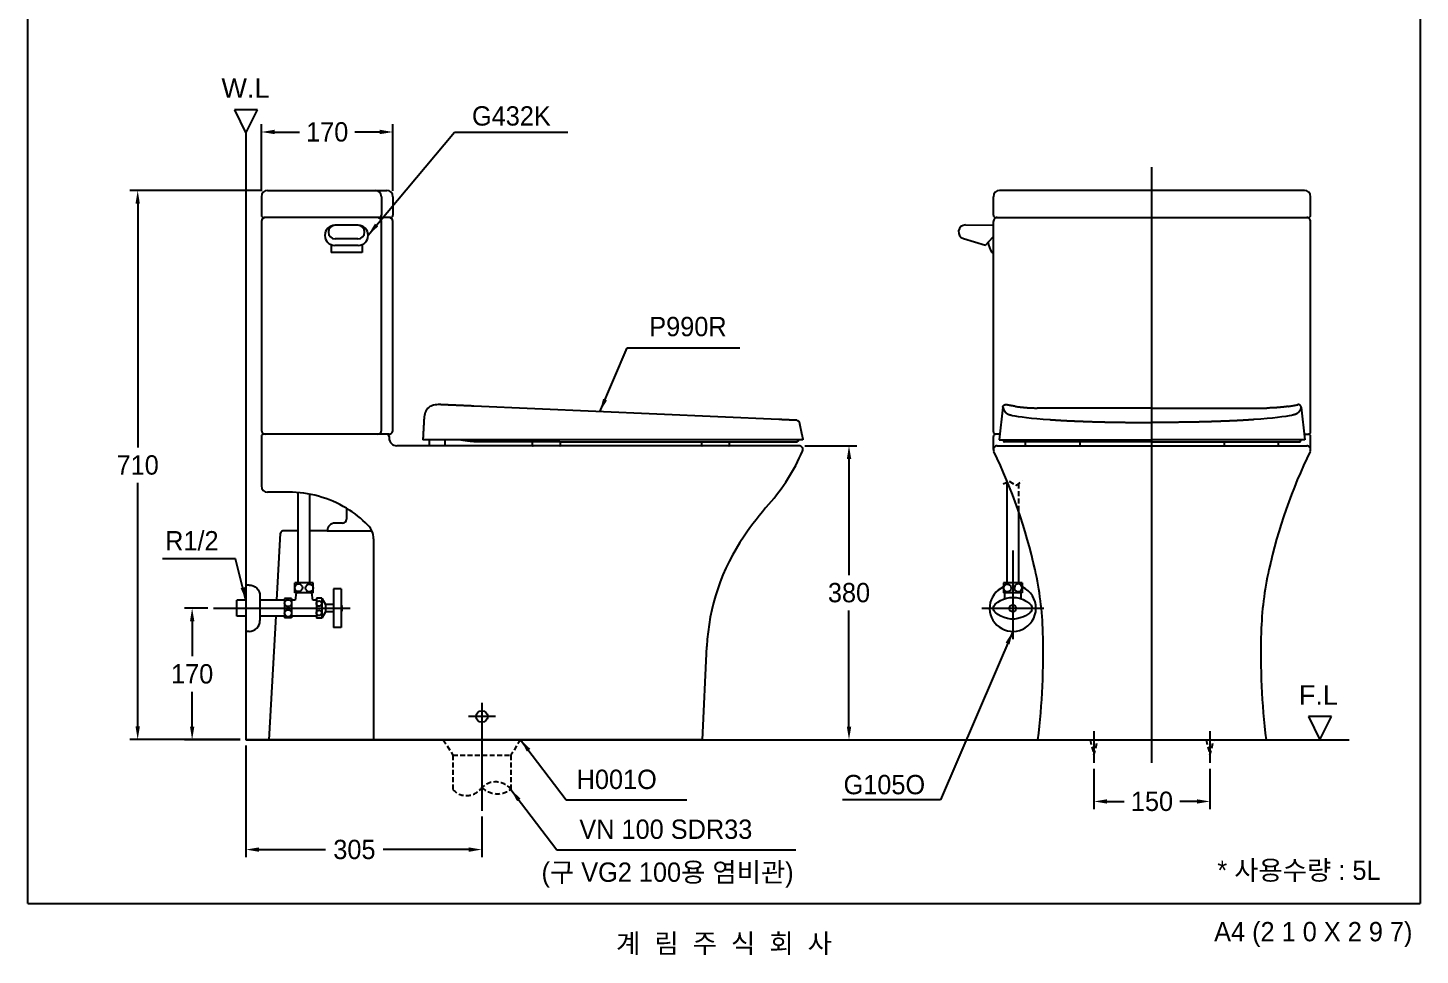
# Model space of a CAD drawing. Header units: millimetres. Extents: x 0 to 1800, y -67 to 2530.
# Drawn here: x 0 to 1800, y -67 to 1132 of the extents above; entities that cross this region are included whole.
import ezdxf
from ezdxf.enums import TextEntityAlignment as Align
from ezdxf.lldxf.tags import DXFTag

# ---------------------------------------------------------------- set-up
doc = ezdxf.new("R2010")
doc.units = ezdxf.units.MM
doc.linetypes.add('DASHED2', pattern=[9.525, 6.35, -3.175])
for name, color, linetype in [('TEXT', 7, 'Continuous'), ('내부선 및 부속', 4, 'Continuous'), ('도각라인', 255, 'Continuous'), ('외형선', 3, 'Continuous'), ('점선', 6, 'DASHED2'), ('중심선', 1, 'DASHED'), ('치수선', 7, 'Continuous')]:
    doc.layers.add(name, color=color, linetype=linetype)
doc.styles.add('____', font='')
doc.styles.add('타이틀', font='H2GTRM.TTF', dxfattribs={"height": 25})
doc.styles.get('____').set_extended_font_data('굴림')
tags = doc.linetypes.add('DASHDOT', pattern=[70, 31, -13, 13, -13]).pattern_tags.tags
tags[10:11] = [DXFTag(74, 4), DXFTag(75, 0), DXFTag(340, '0'), DXFTag(46, 0.0), DXFTag(50, 0.0), DXFTag(44, 0.0), DXFTag(45, 0.0)]
tags[8:9] = [DXFTag(74, 4), DXFTag(75, 0), DXFTag(340, '0'), DXFTag(46, 0.0), DXFTag(50, 0.0), DXFTag(44, 0.0), DXFTag(45, 0.0)]
tags[6:7] = [DXFTag(74, 4), DXFTag(75, 0), DXFTag(340, '0'), DXFTag(46, 0.0), DXFTag(50, 0.0), DXFTag(44, 0.0), DXFTag(45, 0.0)]
tags[4:5] = [DXFTag(74, 4), DXFTag(75, 0), DXFTag(340, '0'), DXFTag(46, 0.0), DXFTag(50, 0.0), DXFTag(44, 0.0), DXFTag(45, 0.0)]
tags = doc.linetypes.add('DASHED', pattern=[25.72, 12.86, -12.86]).pattern_tags.tags
tags[6:7] = [DXFTag(74, 4), DXFTag(75, 0), DXFTag(340, '0'), DXFTag(46, 0.0), DXFTag(50, 0.0), DXFTag(44, 0.0), DXFTag(45, 0.0)]
tags[4:5] = [DXFTag(74, 4), DXFTag(75, 0), DXFTag(340, '0'), DXFTag(46, 0.0), DXFTag(50, 0.0), DXFTag(44, 0.0), DXFTag(45, 0.0)]
doc.dimstyles.new('MSADIM', dxfattribs={"dimtxt": 33, "dimasz": 17, "dimexe": 10, "dimexo": 7.5, "dimgap": 10, "dimtad": 0, "dimtih": 1, "dimtoh": 1, "dimdec": 0, "dimzin": 1, "dimdsep": 46, "dimtxsty": '____', "dimcen": 11.25, "dimadec": 0, "dimazin": 0, "dimtfac": 1, "dimtdec": 0, "dimtix": 1, "dimtmove": 0, "dimatfit": 3, "dimfxl": 1, "dimtolj": 1, "dimtzin": 1, "dimarcsym": 0})

# ---------------------------------------------------------------- blocks, each defined once
blk = doc.blocks.new('*D3')
at = {"layer": '치수선', "color": 0, "linetype": 'Continuous', "lineweight": -2, "transparency": 16777216}
for p, q in [((282, 204.1), (282, 59.6)), ((587, 112.3), (587, 59.6)), ((299, 69.6), (384.9, 69.6)), ((570, 69.6), (459.5, 69.6))]:
    blk.add_line(p, q, dxfattribs=at)
at = {"layer": '치수선', "color": 0, "linetype": 'Continuous', "transparency": 16777216}
for points in [[(299, 72.4), (299, 66.7), (282, 69.6)], [(570, 72.4), (570, 66.7), (587, 69.6)]]:
    blk.add_solid(points, dxfattribs=at)
at = {"layer": '치수선', "color": 0, "linetype": 'Continuous', "transparency": 16777216, "insert": (422.2, 69.6), "char_height": 25, "attachment_point": 5, "style": '____'}
blk.add_mtext('\\A1;305', dxfattribs=at)
blk = doc.blocks.new('*D4')
at = {"layer": '치수선', "color": 0, "linetype": 'Continuous', "lineweight": -2, "transparency": 16777216}
for p, q in [((232.5, 381.6), (202.4, 381.6)), ((212.4, 364.6), (212.4, 319.4)), ((212.4, 228.6), (212.4, 273.7)), ((274.5, 211.6), (202.4, 211.6))]:
    blk.add_line(p, q, dxfattribs=at)
at = {"layer": '치수선', "color": 0, "linetype": 'Continuous', "transparency": 16777216}
for points in [[(209.6, 364.6), (215.3, 364.6), (212.4, 381.6)], [(209.6, 228.6), (215.3, 228.6), (212.4, 211.6)]]:
    blk.add_solid(points, dxfattribs=at)
at = {"layer": '치수선', "color": 0, "linetype": 'Continuous', "transparency": 16777216, "insert": (212.4, 296.6), "char_height": 25, "attachment_point": 5, "style": '____'}
blk.add_mtext('\\A1;170', dxfattribs=at)
blk = doc.blocks.new('*D12')
at = {"layer": '치수선', "color": 0, "linetype": 'Continuous', "lineweight": -2, "transparency": 16777216}
for p, q in [((1378.3, 174.1), (1378.3, 121.8)), ((1528.3, 174.1), (1528.3, 121.8)), ((1395.3, 131.8), (1417.4, 131.8)), ((1511.3, 131.8), (1489.2, 131.8))]:
    blk.add_line(p, q, dxfattribs=at)
at = {"layer": '치수선', "color": 0, "linetype": 'Continuous', "transparency": 16777216}
for points in [[(1395.3, 134.6), (1395.3, 129), (1378.3, 131.8)], [(1511.3, 134.6), (1511.3, 129), (1528.3, 131.8)]]:
    blk.add_solid(points, dxfattribs=at)
at = {"layer": '치수선', "color": 0, "linetype": 'Continuous', "transparency": 16777216, "insert": (1453.3, 131.8), "char_height": 25, "attachment_point": 5, "style": '____'}
blk.add_mtext('\\A1;150', dxfattribs=at)
blk = doc.blocks.new('*D5')
at = {"layer": '치수선', "color": 0, "linetype": 'Continuous', "lineweight": -2, "transparency": 16777216}
for p, q in [((302, 921.1), (302, 1007.2)), ((319, 997.2), (351.1, 997.2)), ((455, 997.2), (422.9, 997.2)), ((472, 921.1), (472, 1007.2))]:
    blk.add_line(p, q, dxfattribs=at)
at = {"layer": '치수선', "color": 0, "linetype": 'Continuous', "transparency": 16777216}
for points in [[(319, 1000.1), (319, 994.4), (302, 997.2)], [(455, 1000.1), (455, 994.4), (472, 997.2)]]:
    blk.add_solid(points, dxfattribs=at)
at = {"layer": '치수선', "color": 0, "linetype": 'Continuous', "transparency": 16777216, "insert": (387, 997.2), "char_height": 25, "attachment_point": 5, "style": '____'}
blk.add_mtext('\\A1;170', dxfattribs=at)
blk = doc.blocks.new('*D6')
at = {"layer": '치수선', "color": 0, "linetype": 'Continuous', "lineweight": -2, "transparency": 16777216}
for p, q in [((302.5, 921.6), (132, 921.6)), ((142, 904.6), (142, 589.5)), ((142, 228.7), (142, 543.8)), ((274.5, 211.7), (132, 211.7))]:
    blk.add_line(p, q, dxfattribs=at)
at = {"layer": '치수선', "color": 0, "linetype": 'Continuous', "transparency": 16777216}
for points in [[(139.2, 904.6), (144.8, 904.6), (142, 921.6)], [(139.2, 228.7), (144.8, 228.7), (142, 211.7)]]:
    blk.add_solid(points, dxfattribs=at)
at = {"layer": '치수선', "color": 0, "linetype": 'Continuous', "transparency": 16777216, "insert": (142, 566.6), "char_height": 25, "attachment_point": 5, "style": '____'}
blk.add_mtext('\\A1;710', dxfattribs=at)
blk = doc.blocks.new('*D11')
at = {"layer": '치수선', "color": 0, "linetype": 'Continuous', "lineweight": -2, "transparency": 16777216}
for p, q in [((1004.5, 591.6), (1071.6, 591.6)), ((1061.6, 574.6), (1061.6, 424.4)), ((1061.6, 228.6), (1061.6, 378.8)), ((879.5, 211.6), (1071.6, 211.6))]:
    blk.add_line(p, q, dxfattribs=at)
at = {"layer": '치수선', "color": 0, "linetype": 'Continuous', "transparency": 16777216}
for points in [[(1058.8, 574.6), (1064.5, 574.6), (1061.6, 591.6)], [(1058.8, 228.6), (1064.5, 228.6), (1061.6, 211.6)]]:
    blk.add_solid(points, dxfattribs=at)
at = {"layer": '치수선', "color": 0, "linetype": 'Continuous', "transparency": 16777216, "insert": (1061.6, 401.6), "char_height": 25, "attachment_point": 5, "style": '____'}
blk.add_mtext('\\A1;380', dxfattribs=at)

msp = doc.modelspace()

# ---------------------------------------------------------------- linework, layer by layer
msp.add_line((1163.1, 133.9), (1053, 133.9))
at = {"layer": '내부선 및 부속'}
for p, q in [((457, 913.6), (457, 889.6)), ((457, 611.6), (457, 881.6)), ((467, 606.6), (305, 606.6)), ((1256.5, 606.6), (1251.3, 606.6)), ((1650.1, 606.6), (1655.3, 606.6)), ((1253.3, 591.6), (1653.3, 591.6)), ((387, 481.6), (444.8, 481.6)), ((447, 471.4), (447, 211.6))]:
    msp.add_line(p, q, dxfattribs=at)
at = {"layer": '내부선 및 부속', "linetype": 'Continuous'}
for p, q in [((1251.3, 886.6), (1655.3, 886.6)), ((427, 876.6), (397, 876.6)), ((1212.3, 877), (1248.3, 876.6)), ((392, 851.6), (392, 841.6)), ((427, 850.6), (397, 850.6)), ((426.6, 858.9), (397.3, 858.9)), ((432, 851.6), (432, 841.6)), ((1209.6, 859.4), (1238, 850.7)), ((1238, 850.7), (1248.1, 861.6)), ((432, 841.6), (392, 841.6)), ((1246.4, 841.6), (1248.3, 841.6)), ((970.9, 625.5), (576.4, 642.9)), ((1260.5, 641.5), (1255.6, 599.1)), ((1646.2, 641.5), (1651, 599.1)), ((1002, 599.1), (578.4, 599.1)), ((687.8, 596.6), (962.2, 596.6)), ((1256.8, 599.1), (1453.3, 599.1)), ((1261.3, 599.1), (1261.3, 597.6)), ((1453.3, 596.6), (1262.3, 596.6)), ((1649.8, 599.1), (1453.3, 599.1)), ((1453.3, 596.6), (1644.3, 596.6)), ((1645.3, 599.1), (1645.3, 597.6)), ((1265.8, 544.2), (1265.8, 476.1)), ((349.5, 414.3), (349.5, 531.1)), ((364.5, 414.3), (364.5, 529)), ((1280.8, 506.9), (1280.8, 414.3)), ((1265.8, 476.1), (1265.8, 414.3)), ((369, 414.3), (345, 414.3)), ((345, 401.3), (345, 414.3)), ((369, 401.3), (369, 414.3)), ((1261.3, 414.3), (1261.3, 401.3)), ((1280.3, 414.3), (1261.3, 414.3)), ((1285.3, 414.3), (1280.3, 414.3)), ((1285.3, 414.3), (1285.3, 401.3)), ((286, 411.6), (282, 411.6)), ((300, 397.6), (300, 365.6)), ((369, 401.3), (345, 401.3)), ((347, 401.3), (345.5, 391.8)), ((368.5, 391.8), (367, 401.3)), ((395, 406.6), (395, 356.6)), ((405, 406.6), (395, 406.6)), ((405, 406.6), (405, 356.6)), ((1281.4, 401.3), (1261.3, 401.3)), ((1262.8, 401.3), (1262.8, 393.9)), ((1285.3, 401.3), (1281.4, 401.3)), ((1283.8, 401.3), (1283.8, 393.9)), ((270, 371.3), (270, 391.8)), ((282, 391.8), (270, 391.8)), ((332, 391.8), (300, 391.8)), ((332, 394.1), (332, 369.1)), ((341, 394.1), (332, 394.1)), ((341, 394.1), (341, 369.1)), ((345.5, 391.8), (341, 391.8)), ((373, 391.8), (368.5, 391.8)), ((380, 394.6), (373, 394.6)), ((373, 394.6), (373, 368.6)), ((380, 394.6), (380, 368.6)), ((380, 394.6), (385, 386.3)), ((385, 386.3), (385, 376.8)), ((395, 386.3), (385, 386.3)), ((282, 371.3), (270, 371.3)), ((332, 371.3), (300, 371.3)), ((341, 369.1), (332, 369.1)), ((373, 371.3), (341, 371.3)), ((380, 368.6), (373, 368.6)), ((385, 376.8), (380, 368.6)), ((395, 376.8), (385, 376.8)), ((286, 351.6), (282, 351.6)), ((405, 356.6), (395, 356.6))]:
    msp.add_line(p, q, dxfattribs=at)
at = {"layer": '내부선 및 부속', "linetype": 'Continuous', "flags": 128}
for points in [[(286, 411.6, -0.414214), (300, 397.6)], [(405, 386.1, -0.31563), (405, 377.1)], [(1250.6, 376.4, -0.44), (1250.6, 386.7)], [(1250.6, 386.7, -0.256623), (1282.1, 394.4, -0.256623)], [(1282.1, 394.4, -0.07563), (1291.3, 390.4)], [(1291.3, 390.4, -0.044231), (1296, 386.7)], [(1296, 386.7, -0.44), (1296, 376.4)], [(1284.3, 369.4, -0.275124), (1250.6, 376.4)], [(1294.9, 375.4, -0.091491), (1284.3, 369.4)], [(1296, 376.4, -0.011173), (1294.9, 375.4, -0.011173)]]:
    msp.add_lwpolyline(points, format="xyb", dxfattribs=at)
at = {"layer": '내부선 및 부속', "linetype": 'Continuous'}
for centre, radius in [((350, 408), 5), ((364, 407.7), 5), ((1266.4, 407.7), 5), ((336.5, 388.1), 4.5), ((336.5, 375.1), 4.5), ((376.5, 387.6), 3.5), ((376.5, 375.6), 3.5), ((1273.3, 381.6), 4.5)]:
    msp.add_circle(centre, radius, dxfattribs=at)
at = {"layer": '내부선 및 부속'}
msp.add_circle((587, 241.6), 7.5, dxfattribs=at)
for centre, radius, start, end in [((449, 913.6), 8, 0, 90), ((452, 881.6), 5, 0, 90), ((454, 889.6), 3, 270, 0), ((452, 611.6), 5, 270, 0), ((1253.3, 586.6), 5, 90, 205.8668), ((337.1, 386.6), 145, 44.972, 58.9014), ((422, 471.4), 25, 0, 44.972)]:
    msp.add_arc(centre, radius, start, end, dxfattribs=at)
at = {"layer": '내부선 및 부속', "linetype": 'Continuous'}
for centre, radius, start, end in [((397, 863.6), 13, 90, 270), ((397.3, 867.8), 8.82, 90, 270), ((426.6, 867.8), 8.82, 270, 90), ((427, 863.6), 13, 270, 90), ((1212.2, 868), 9, 89.4, 253.0627), ((1266.6, 856.4), 25, 184.1191, 216.2699), ((1262.3, 597.6), 1, 180, 270), ((1644.3, 597.6), 1, 270, 0), ((1273.3, 381.6), 30, 113.5781, 294.2473), ((1280.3, 408), 5, 88.6343, 281.5249), ((1280.3, 408), 5, 281.5249, 88.6343), ((1273.3, 381.6), 30, 66.4216, 66.4217), ((1273.3, 381.6), 30, 64.6635, 66.4217), ((1273.3, 381.6), 30, 294.2473, 64.6635), ((286, 365.6), 14, 270, 360)]:
    msp.add_arc(centre, radius, start, end, dxfattribs=at)
msp.add_open_spline([(532.5, 644.8), (531.1, 644.8), (528.4, 644.8), (523.6, 644), (518.2, 641.7), (513.8, 636.1), (512.7, 631.5), (512.4, 629.1)], degree=3, knots=[0, 0, 0, 0, 0.146093, 0.279997, 0.515438, 0.744272, 1, 1, 1, 1], dxfattribs=at)
for points, weights in [([(536.5, 644.6), (534.5, 644.7), (532.5, 644.8)], [1, 0.999995470047, 1]), ([(1260.6, 641.4), (1260.9, 640.6), (1261.2, 639.7)], [1, 0.999526798725, 1]), ([(1276.7, 642.5), (1270.7, 643.5), (1264.8, 644.7)], [1, 0.999574840069, 1]), ([(1276.7, 642.5), (1280.7, 641.9), (1284.8, 641.5)], [1, 0.999784946442, 1]), ([(1629.9, 642.5), (1625.9, 641.9), (1621.8, 641.5)], [1, 0.999784946442, 1]), ([(1629.9, 642.5), (1635.9, 643.5), (1641.9, 644.7)], [1, 0.999574840069, 1]), ([(1646, 641.4), (1645.8, 640.6), (1645.5, 639.7)], [1, 0.999526798725, 1]), ([(512.4, 629.1), (512.2, 627.8), (512.2, 626.4)], [1, 0.999320626259, 1]), ([(994, 624.5), (996.8, 624.4), (997.3, 621.6)], [1, 0.778958499432, 1]), ([(583.8, 596.6), (576.8, 596.6), (569.9, 597.6)], [1, 0.997681796551, 1]), ([(996, 598.6), (996, 596.6), (994, 596.6)], [1, 0.707106769085, 1]), ([(995.9, 599.1), (996, 598.8), (996, 598.6)], [1, 0.991444885731, 1]), ([(652.1, 592.6), (652.1, 591.6), (653.1, 591.6)], [1, 0.709890067577, 1]), ([(687.7, 591.6), (688.7, 591.6), (688.7, 592.6)], [1, 0.709461867809, 1]), ([(870.7, 592.6), (870.7, 591.6), (871.7, 591.6)], [1, 0.709890067577, 1]), ([(906.3, 591.6), (907.3, 591.6), (907.3, 592.6)], [1, 0.709461867809, 1]), ([(1290.7, 591.6), (1289.7, 591.6), (1289.7, 592.6)], [1, 0.709643244743, 1]), ([(1360.2, 592.6), (1360.2, 591.6), (1359.2, 591.6)], [1, 0.710410356522, 1]), ([(1546.5, 592.6), (1546.5, 591.6), (1547.5, 591.6)], [1, 0.710410356522, 1]), ([(1615.9, 591.6), (1616.9, 591.6), (1616.9, 592.6)], [1, 0.709643244743, 1])]:
    msp.add_rational_spline(points, weights, degree=2, dxfattribs=at)
for points, degree in [([(576.4, 642.9), (556.5, 643.7), (536.5, 644.6)], 2), ([(1261.2, 639.7), (1261.5, 638.6), (1262, 637.6), (1262.6, 636.5), (1263.2, 635.6), (1264, 634.7)], 5), ([(1264, 634.7), (1265.3, 633.4), (1267, 632.3), (1269, 631.8), (1270.9, 631.3), (1272.7, 630.9)], 5), ([(1272.7, 630.9), (1280.9, 629.1), (1297.2, 627.2), (1321.1, 625.4)], 3), ([(1284.8, 641.5), (1288.8, 641.1), (1292.8, 640.7), (1296.9, 640.4), (1300.9, 640.4), (1305, 640.4)], 5), ([(1453.3, 640.4), (1379.1, 640.4), (1305, 640.4)], 2), ([(1453.3, 640.4), (1527.5, 640.4), (1601.6, 640.4)], 2), ([(1633.9, 630.9), (1625.8, 629.1), (1609.4, 627.2), (1585.5, 625.4)], 3), ([(1621.8, 641.5), (1617.8, 641.1), (1613.8, 640.7), (1609.7, 640.4), (1605.7, 640.4), (1601.6, 640.4)], 5), ([(1642.6, 634.7), (1641.3, 633.4), (1639.6, 632.3), (1637.6, 631.8), (1635.8, 631.3), (1633.9, 630.9)], 5), ([(1645.5, 639.7), (1645.1, 638.6), (1644.6, 637.6), (1644, 636.5), (1643.4, 635.6), (1642.6, 634.7)], 5), ([(512.2, 626.3), (511.4, 612.7), (510.7, 599.1)], 2), ([(992.9, 624.5), (981.9, 625), (970.9, 625.5)], 2), ([(994, 624.5), (993.8, 624.5), (993.6, 624.5), (993.3, 624.5), (993.1, 624.5), (992.9, 624.5)], 5), ([(997.3, 621.6), (999.7, 610.4), (1002, 599.1)], 2), ([(1321.1, 625.4), (1332.3, 624.6), (1343.6, 623.9), (1354.8, 623.5), (1366, 623.1), (1377.3, 622.7)], 5), ([(1585.5, 625.4), (1574.3, 624.6), (1563.1, 623.9), (1551.8, 623.5), (1540.6, 623.1), (1529.3, 622.7)], 5), ([(514.2, 599.1), (512.5, 599.1), (510.7, 599.1)], 2), ([(578.4, 599.1), (546.3, 599.1), (514.2, 599.1)], 2), ([(518.7, 599.1), (518.7, 595.3), (518.7, 591.6)], 2), ([(539.7, 591.6), (539.7, 595.3), (539.7, 599.1)], 2), ([(569.9, 597.6), (564.8, 598.3), (559.7, 599.1)], 2), ([(687.8, 596.6), (636, 596.6), (584.1, 596.6)], 2), ([(652.1, 596.6), (652.1, 594.6), (652.1, 592.6)], 2), ([(688.7, 592.6), (688.7, 594.6), (688.7, 596.6)], 2), ([(870.7, 596.6), (870.7, 594.6), (870.7, 592.6)], 2), ([(907.3, 592.6), (907.3, 594.6), (907.3, 596.6)], 2), ([(962.2, 596.6), (978.1, 596.6), (994, 596.6)], 2), ([(1255.7, 599.1), (1256.2, 599.1), (1256.8, 599.1)], 2), ([(1269.3, 599.1), (1294, 599.1), (1318.6, 599.1)], 2), ([(1289.7, 592.6), (1289.7, 594.6), (1289.7, 596.6)], 2), ([(1360.2, 596.6), (1360.2, 594.6), (1360.2, 592.6)], 2), ([(1546.5, 596.6), (1546.5, 594.6), (1546.5, 592.6)], 2), ([(1637.3, 599.1), (1612.7, 599.1), (1588, 599.1)], 2), ([(1616.9, 592.6), (1616.9, 594.6), (1616.9, 596.6)], 2), ([(1650.9, 599.1), (1650.4, 599.1), (1649.8, 599.1)], 2)]:
    msp.add_open_spline(points, degree=degree, dxfattribs=at)
for points, weights, knots in [([(1260.5, 641.7), (1260.7, 643.2), (1262, 644.1), (1263.2, 645), (1264.8, 644.7)], [1, 0.914167582989, 1, 0.914167582989, 1], [0, 0, 0, 0.5, 0.5, 1, 1, 1]), ([(1646.1, 641.7), (1645.9, 643.2), (1644.6, 644.1), (1643.4, 645), (1641.9, 644.7)], [1, 0.914167582989, 1, 0.914167582989, 1], [0, 0, 0, 0.5, 0.5, 1, 1, 1]), ([(1377.3, 622.7), (1382.5, 622.5), (1387.8, 622.4), (1393.2, 622.3), (1398.7, 622.2), (1403.8, 622.1), (1408.8, 622), (1413.5, 621.9), (1418.1, 621.9), (1422.3, 621.8), (1426.6, 621.8), (1430.6, 621.7), (1434.5, 621.7), (1438.1, 621.7), (1441.7, 621.7), (1445, 621.7), (1448.2, 621.7), (1450.8, 621.6), (1453.3, 621.7)], [1, 0.999995648861, 1, 0.999996602535, 1, 0.999997615814, 1, 0.99999833107, 1, 0.999998748302, 1, 0.999998986721, 1, 0.99999922514, 1, 0.999999344349, 1, 0.999999642372, 1], [0, 0, 0, 0.138266, 0.138266, 0.281546, 0.281546, 0.414924, 0.414924, 0.536597, 0.536597, 0.648766, 0.648766, 0.752642, 0.752642, 0.847575, 0.847575, 0.932906, 0.932906, 1, 1, 1]), ([(1529.3, 622.7), (1524.1, 622.5), (1518.8, 622.4), (1513.4, 622.3), (1507.9, 622.2), (1502.9, 622.1), (1497.8, 622), (1493.2, 621.9), (1488.5, 621.9), (1484.3, 621.8), (1480, 621.8), (1476.1, 621.7), (1472.1, 621.7), (1468.5, 621.7), (1464.9, 621.7), (1461.7, 621.7), (1458.4, 621.7), (1455.9, 621.6), (1453.3, 621.7)], [1, 0.999995648861, 1, 0.999996602535, 1, 0.999997615814, 1, 0.99999833107, 1, 0.999998748302, 1, 0.999998986721, 1, 0.99999922514, 1, 0.999999344349, 1, 0.999999642372, 1], [0, 0, 0, 0.138266, 0.138266, 0.281546, 0.281546, 0.414924, 0.414924, 0.536597, 0.536597, 0.648766, 0.648766, 0.752642, 0.752642, 0.847575, 0.847575, 0.932906, 0.932906, 1, 1, 1])]:
    msp.add_rational_spline(points, weights, degree=2, knots=knots, dxfattribs=at)
at = {"layer": '도각라인', "color": 7}
for p, q in [((0, 0), (0, 2530)), ((1800, 2530), (1800, 0)), ((0, 0), (1800, 0))]:
    msp.add_line(p, q, dxfattribs=at)
at = {"layer": '외형선', "linetype": 'Continuous'}
for p, q in [((297, 1025.9), (267, 1025.9)), ((267, 1025.9), (282, 995.9)), ((282, 995.9), (297, 1025.9)), ((282, 995.9), (282, 211.6)), ((1685.5, 241.6), (1655.5, 241.6)), ((1655.5, 241.6), (1670.5, 211.6)), ((1670.5, 211.6), (1685.5, 241.6))]:
    msp.add_line(p, q, dxfattribs=at)
at = {"layer": '외형선'}
for p, q in [((310, 921.6), (464, 921.6)), ((1650.3, 921.6), (1256.3, 921.6)), ((302, 913.6), (302, 889.6)), ((472, 913.6), (472, 889.6)), ((1248.3, 889.6), (1248.3, 913.6)), ((1658.3, 889.6), (1658.3, 913.6)), ((469, 886.6), (305, 886.6)), ((302, 881.6), (302, 611.6)), ((472, 611.6), (472, 881.6)), ((1248.3, 609.6), (1248.3, 881.6)), ((1658.3, 609.6), (1658.3, 881.6)), ((282, 675.2), (282, 211.6)), ((302, 603.6), (302, 539.6)), ((467, 603.6), (467, 601.6)), ((1248.3, 586.6), (1248.3, 603.6)), ((1658.3, 586.6), (1658.3, 603.6)), ((997, 591.6), (477, 591.6)), ((337.1, 531.6), (310, 531.6)), ((412, 510.7), (412, 496.6)), ((407, 491.6), (397, 491.6)), ((322, 391.8), (326.8, 478.7)), ((349.5, 481.6), (329.8, 481.6)), ((387, 481.6), (364.5, 481.6)), ((312, 211.6), (320.9, 371.3)), ((872, 211.6), (877.8, 332.1)), ((343.5, 211.6), (282, 211.6)), ((282, 211.6), (1708.3, 211.6)), ((872, 211.6), (312, 211.6)), ((1305.8, 211.6), (1600.8, 211.6))]:
    msp.add_line(p, q, dxfattribs=at)
for centre, radius, start, end in [((310, 913.6), 8, 90, 180), ((464, 913.6), 8, 0, 90), ((1256.3, 913.6), 8, 90, 180), ((1650.3, 913.6), 8, 0, 90), ((305, 889.6), 3, 180, 270), ((307, 881.6), 5, 90, 180), ((467, 881.6), 5, 0, 90), ((469, 889.6), 3, 270, 0), ((1251.3, 889.6), 3, 180, 270), ((1253.3, 881.6), 5, 90, 180.5305), ((1653.3, 881.6), 5, 359.4695, 90), ((1655.3, 889.6), 3, 270, 0), ((307, 611.6), 5, 180, 270), ((305, 603.6), 3, 90, 180), ((464, 603.6), 3, 0, 90), ((467, 611.6), 5, 270, 1.0609), ((477, 601.6), 10, 180, 270), ((1251.3, 609.6), 3, 180, 270), ((1251.3, 603.6), 3, 90, 180), ((1655.3, 609.6), 3, 270, 0), ((1655.3, 603.6), 3, 0, 90), ((758.8, 690.8), 265, 318.791, 336.3747), ((997, 586.6), 5, 336.3747, 90), ((618.9, 279), 700, 12.5769, 25.8668), ((2287.7, 279), 700, 154.1332, 167.4231), ((1653.3, 586.6), 5, 334.1332, 90), ((310, 539.6), 8, 180, 270), ((337.1, 386.6), 145, 58.9014, 90), ((1296.7, 219.7), 450, 138.791, 145.4914), ((397, 481.6), 10, 90, 180), ((407, 496.6), 5, 270, 0), ((329.8, 478.6), 3, 90, 175.7549), ((1152.5, 318.9), 275, 145.4914, 177.2421), ((882.5, 337.8), 430, 1.6928, 12.5769), ((2024.2, 337.8), 430, 167.4231, 178.3072), ((397.7, 323.5), 915, 352.9762, 1.6928), ((2508.9, 323.5), 915, 178.3072, 187.0238)]:
    msp.add_arc(centre, radius, start, end, dxfattribs=at)
at = {"layer": '점선'}
for p, q in [((1261, 542.5), (1268.7, 546)), ((1268.7, 546), (1278, 540.1)), ((1278, 540.1), (1285.5, 546.4)), ((1280.8, 542.5), (1280.8, 506.9)), ((537, 211.6), (549.5, 191.6)), ((637, 211.6), (624.5, 191.6)), ((1373.3, 211.6), (1378.3, 191.6)), ((1378.3, 191.6), (1383.3, 211.6)), ((1523.3, 211.6), (1528.3, 191.6)), ((1528.3, 191.6), (1533.3, 211.6)), ((549.5, 191.6), (549.5, 147.1)), ((549.5, 191.6), (624.5, 191.6)), ((624.5, 191.6), (624.5, 147.5))]:
    msp.add_line(p, q, dxfattribs=at)
for centre, radius, start, end in [((567, 163), 23.6, 222.2205, 320.2275), ((604.7, 131.6), 25.4, 38.5927, 140.2275), ((607.2, 171), 29.3, 226.4632, 306.3085)]:
    msp.add_arc(centre, radius, start, end, dxfattribs=at)
at = {"layer": '중심선', "linetype": 'DASHDOT'}
for p, q in [((1453.3, 181.6), (1453.3, 951.6)), ((1273.3, 456), (1273.3, 341.6)), ((1233.3, 381.6), (1313.3, 381.6)), ((587, 259.1), (587, 224.1)), ((604.5, 241.6), (569.5, 241.6)), ((587, 241.6), (587, 211.6)), ((587, 241.6), (587, 119.8)), ((1378.3, 222.7), (1378.3, 181.6)), ((1528.3, 222.7), (1528.3, 181.6))]:
    msp.add_line(p, q, dxfattribs=at)
at = {"layer": '중심선'}
msp.add_line((240, 381.6), (416.7, 381.6), dxfattribs=at)
at = {"layer": '치수선', "linetype": 'Continuous'}
for p, q in [((568.4, 997.2), (697.9, 997.2)), ((791.9, 718.2), (920.5, 718.2)), ((713.1, 134.1), (852.1, 134.1)), ((700.7, 69.4), (993, 69.4))]:
    msp.add_line(p, q, dxfattribs=at)

# ---------------------------------------------------------------- texts
at = {"layer": 'TEXT', "style": '타이틀'}
for s, p in [('* 사용수량 : 5L', (1643.3, 42.9)), ('계  림  주  식  회  사', (900, -51.7))]:
    msp.add_text(s, height=25, dxfattribs=at).set_placement(p, align=Align.MIDDLE_CENTER)
msp.add_text('A4 (2 1 0 X 2 9 7)', height=25, dxfattribs=at).set_placement((1790, -36.5), align=Align.MIDDLE_RIGHT)
at = {"layer": 'TEXT', "char_height": 25, "attachment_point": 1, "line_spacing_factor": 0.963855, "style": '타이틀'}
for s, insert, width in [('\\fArial;W.L', (250.3, 1066.6), 248.993), ('\\A1;G432K', (574.2, 1030.5), 248.993), ('\\A1;P990R', (803.4, 758.2), 248.993), ('\\fArial;F.L', (1643.3, 281.9), 248.993), ('\\A1; H001O', (700.4, 172.9), 248.993), ('\\A1; G105O', (1045.5, 166.1), 248.993), ('\\A1;VN 100 SDR33', (713, 108.4), 379.657), ('\\A1;(구 VG2 100{\\fGulim|b0|i0|c129|p50;용 염비관)}', (664.1, 52.9), 379.657)]:
    msp.add_mtext(s, dxfattribs=dict(at, insert=insert, width=width))
at = {"layer": '치수선', "linetype": 'Continuous', "insert": (177.5, 481.3), "char_height": 25, "width": 248.993, "attachment_point": 1, "line_spacing_factor": 0.963855, "style": '타이틀'}
msp.add_mtext('\\A1;R1/2', dxfattribs=at)

# ---------------------------------------------------------------- dimensions: what is measured, and where the dimension line sits
at = {"layer": '치수선', "linetype": 'Continuous'}
for base, p1, p2, picture, middle in [((472, 997.2), (302, 913.6), (472, 913.6), '*D5', (387, 997.2)), ((1528.3, 131.8), (1378.3, 181.6), (1528.3, 181.6), '*D12', (1453.3, 131.8))]:
    dim = msp.add_linear_dim(base=base, p1=p1, p2=p2, dimstyle='MSADIM', override={"dimtxt": 25}, dxfattribs=at)
    dim.commit()
    dim.dimension.update_dxf_attribs({"geometry": picture, "text_midpoint": middle})
for base, p1, p2, picture, middle in [((142, 921.6), (282, 211.7), (310, 921.6), '*D6', (142, 566.6)), ((1061.6, 211.6), (997, 591.6), (872, 211.6), '*D11', (1061.6, 401.6)), ((212.4, 211.6), (240, 381.6), (282, 211.6), '*D4', (212.4, 296.6))]:
    dim = msp.add_linear_dim(base=base, p1=p1, p2=p2, angle=90, dimstyle='MSADIM', override={"dimtxt": 25}, dxfattribs=at)
    dim.commit()
    dim.dimension.update_dxf_attribs({"geometry": picture, "text_midpoint": middle})
dim = msp.add_linear_dim(base=(587, 69.6), p1=(282, 211.6), p2=(587, 119.8), dimstyle='MSADIM', override={"dimtxt": 25}, dxfattribs=at)
dim.commit()
dim.dimension.update_dxf_attribs({"geometry": '*D3', "text_midpoint": (422.2, 69.6), "dimtype": 160})

# ---------------------------------------------------------------- leaders
at = {"layer": '치수선', "linetype": 'Continuous', "annotation_type": 0, "has_hookline": 1, "hookline_direction": 0}
for points in [[(439.9, 863.9), (551.4, 997.2), (568.4, 997.2)], [(739.5, 635.6), (774.9, 718.2), (791.9, 718.2)], [(637, 211.6), (696.1, 134.1), (713.1, 134.1)], [(624.4, 147.3), (683.7, 69.4), (700.7, 69.4)]]:
    msp.add_leader(points, dimstyle='MSADIM', override={"dimtxt": 25}, dxfattribs=at)
at = {"layer": '치수선', "linetype": 'Continuous'}
msp.add_leader([(282, 391.8), (268.3, 445.5), (174, 445.5)], dimstyle='MSADIM', override={"dimtxt": 25}, dxfattribs=at)
at = {"layer": '치수선', "linetype": 'Continuous', "annotation_type": 0, "has_hookline": 1, "hookline_direction": 0, "horizontal_direction": (-1, 0, 0)}
msp.add_leader([(1273.3, 351.6), (1180.1, 133.9), (1163.1, 133.9)], dimstyle='MSADIM', override={"dimtxt": 25}, dxfattribs=at)

doc.saveas('drawing.dxf')
